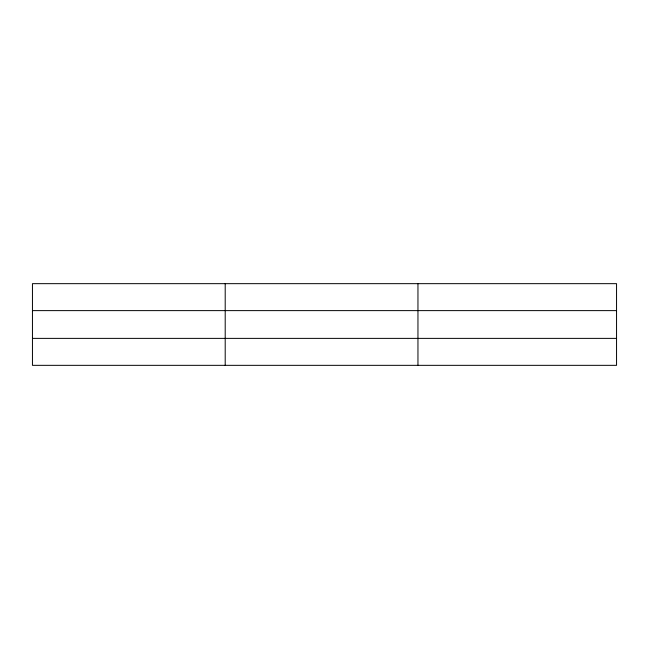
<?xml version="1.0" encoding="UTF-8"?>
<svg xmlns="http://www.w3.org/2000/svg" width="649" height="649" viewBox="0 0 649 649"><rect width="100%" height="100%" fill="white"/><g stroke="black" fill="none" stroke-linecap="round" stroke-linejoin="round"><path stroke-width="0.97" d="M225.203 365.338L225.203 283.662M417.956 365.338L417.956 283.662M616.55 338.38L616.55 365.338L32.45 365.338L32.45 283.662L616.55 283.662L616.55 338.38L32.45 338.38M32.45 310.62L616.55 310.62"/></g></svg>
